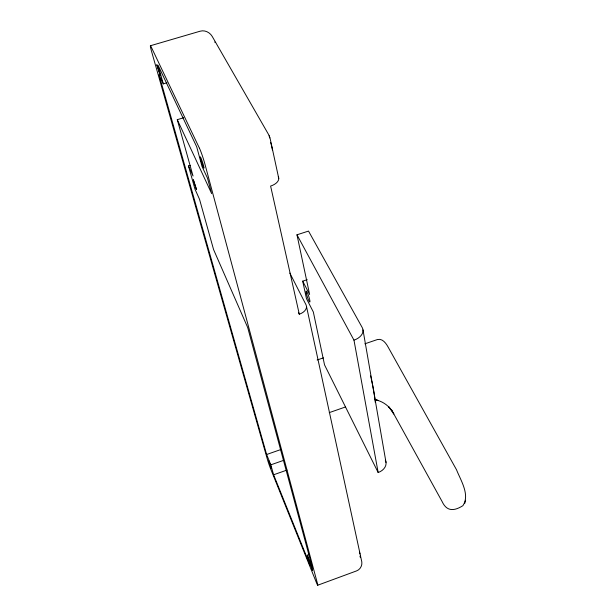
<?xml version="1.0" encoding="UTF-8"?>
<svg xmlns="http://www.w3.org/2000/svg" width="616" height="616" viewBox="0 0 616 616"><rect width="100%" height="100%" fill="white"/><g stroke="black" fill="none" stroke-linecap="round" stroke-linejoin="round"><path stroke-width="0.92" d="M375.175 399.784L378.255 400.469L375.152 399.776C381.481 400.924 387.218 404.55 391.114 409.648L388.681 406.745L393.847 414.006L391.414 409.625L442.08 501.486C446.638 511.534 453.977 511.326 462.909 505.682C470.2 494.756 460.706 480.426 456.525 469.777L388.111 347.062C386.032 343.258 382.482 338.246 377.469 339.531L364.865 343.813M464.741 503.418L465.134 502.002M465.249 501.57L465.619 500.246M317.787 585.2L356.572 570.901C360.137 569.615 362.347 565.704 361.823 561.985L306.506 306.506M166.975 82.79L163.309 83.876L159.02 74.736L266.628 454.508L270.809 464.849L273.612 474.782L309.987 565.041L307.322 555.216L309.132 554.554M273.612 474.782L286.979 470.07M266.628 454.508L280.904 449.518M270.809 464.849L283.406 460.429M329.244 412.628L345.437 406.991M317.132 360.006L323.439 357.865M385.323 460.183A12.135 9.086 -10.4 0 1 378.17 472.534L324.54 364.888L313.328 311.981L306.46 298.621L302.702 281.15L307.222 279.664M302.702 281.15L309.617 294.456L296.974 234.804L308.516 231.085L362.254 327.62A13.637 9.047 -10.6 0 1 353.977 340.163L378.17 472.534M307.322 555.216L312.32 567.559L247.709 327.558L213.583 249.58L199.53 199.291L194.964 189.089L188.465 165.943L190.298 165.373M188.465 165.943L193.031 176.03L177.277 119.681L183.676 117.741M150.389 45.753L200.031 31.231C204.689 29.791 209.763 32.271 212.174 36.359L268.83 134.973L270.247 139.062L278.763 178.417M296.974 234.804L353.977 340.163M289.851 273.111L306.036 304.828A10.41 6.684 -12.5 0 1 299.291 314.206L298.444 312.497M177.277 119.681L211.658 193.609L207.5 178.163L202.025 166.489L196.696 146.793L158.027 65.173L163.309 83.876M269.923 137.892L269.177 135.72M299.291 314.206L270.609 186.071A11.504 6.429 -12.3 0 0 278.301 176.8M362.993 329.876L386.024 462.454M270.663 142.512A11.935 1.64 72.8 0 1 272.411 149.904M360.314 555.37A8.308 0.832 70.2 0 1 359.875 556.61M359.405 552.067A8.308 0.832 70.2 0 1 359.937 553.884M214.638 42.142A10.803 1.255 73.1 0 1 215.015 42.242M370.593 375.875A77.862 11.904 71.3 0 1 371.648 380.426M371.841 381.312A77.862 11.904 71.3 0 1 375.29 402.379M156.857 64.834L160.206 75.183L156.857 64.834M268.884 461.061L271.356 468.229L268.884 461.061M193.347 179.818L196.504 189.551L193.347 179.818M309.794 562.37L312.551 570.193L309.794 562.37M199.445 148.225L151.074 46.685A10.926 0.731 72.3 0 0 151.659 51.729L267.39 459.343A7.515 0.4 70.9 0 0 270.832 469.338L316.254 582.197A8.37 0.485 70.5 0 0 317.479 583.622L204.966 164.264A12.228 0.986 72.1 0 0 199.445 148.225M200.724 159.544A6.021 0.477 72 0 0 203.935 168.199A6.021 0.477 72 0 0 201.632 159.675A6.021 0.477 72 0 0 200.724 159.544M306.291 293.208A5.79 0.762 71.7 0 0 309.686 302.017A5.79 0.762 71.7 0 0 308.077 294.463A5.79 0.762 71.7 0 0 306.291 293.208"/></g></svg>
